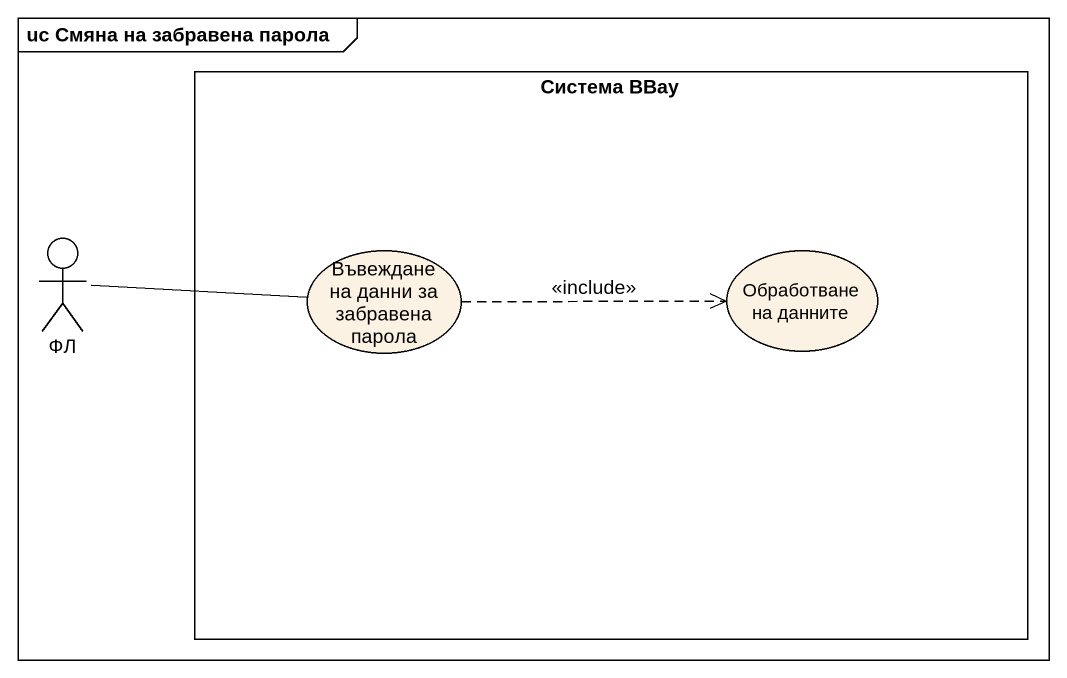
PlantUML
@startuml
mainframe uc Смяна на забравена парола
rectangle "Система BBay" as Система_BBay {
  usecase "Въвеждане на данни за забравена парола" as Въвеждане_на_данни_за
  usecase "Обработване на данните" as Обработване_на_данните
}
actor ФЛ
ФЛ -right- Въвеждане_на_данни_за
Въвеждане_на_данни_за .right.> Обработване_на_данните : <<include>>
@enduml
